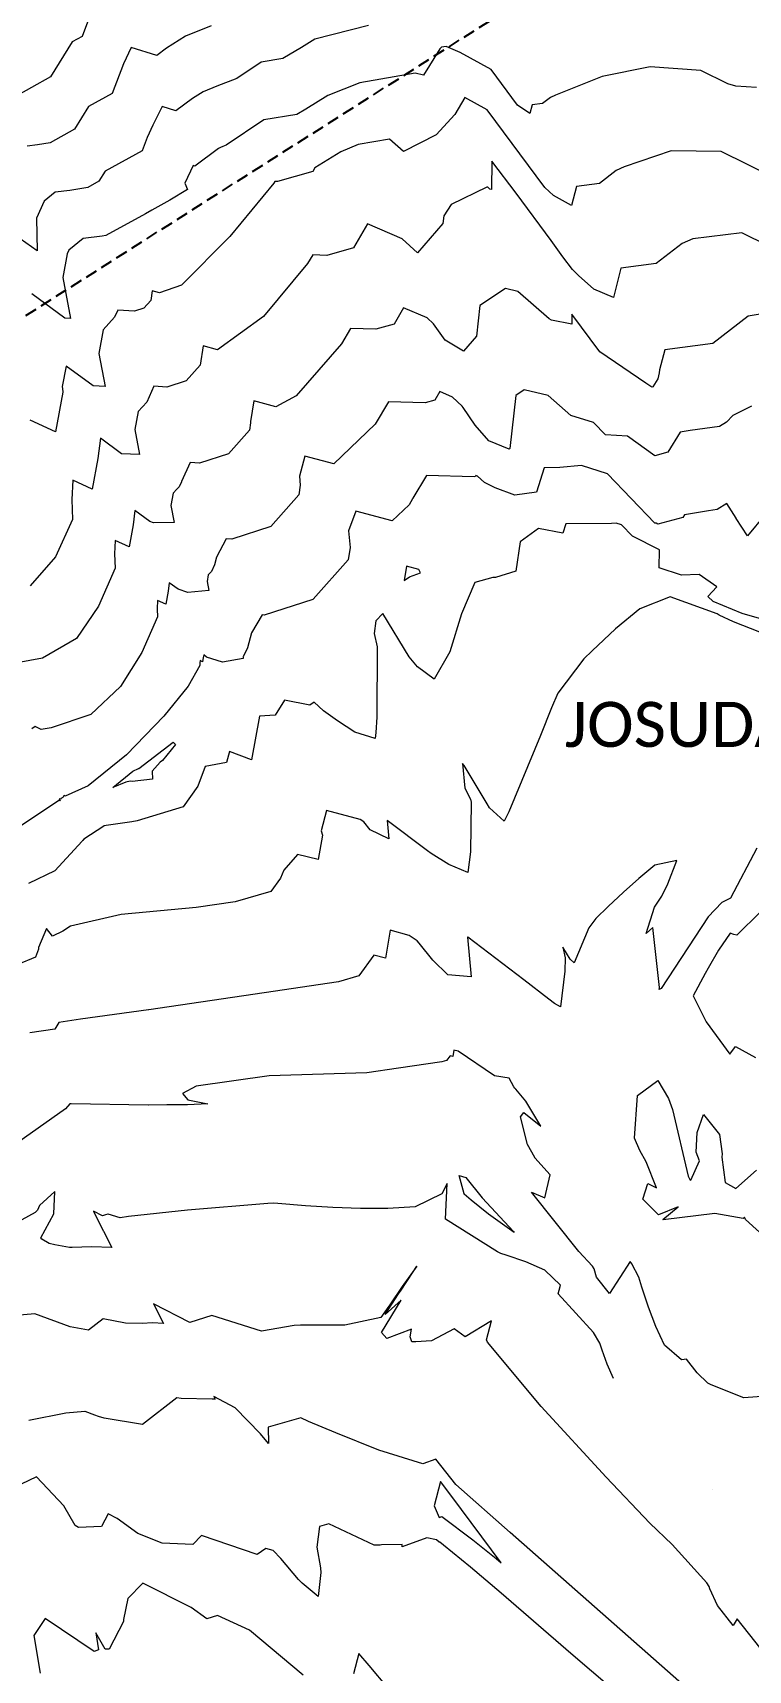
# Model space of a CAD drawing. Header units: metres. Extents: x 5688 to 19740, y -52 to 3406.
# Drawn here: x 6923.4 to 7113.7, y 1770.6 to 2206.3 of the extents above; entities that cross this region are included whole.
import ezdxf
from ezdxf.enums import TextEntityAlignment as Align

# ---------------------------------------------------------------- set-up
doc = ezdxf.new("R2010")
doc.units = ezdxf.units.M
doc.linetypes.add('HIDDEN', pattern=[9.525, 6.35, -3.175])
for name, color, linetype in [('Contours', 7, 'Continuous'), ('DORPNAAM', 7, 'Continuous'), ('LINES', 7, 'Continuous')]:
    doc.layers.add(name, color=color, linetype=linetype)
doc.styles.add('CALIBRII', font='calibri.ttf')

# ---------------------------------------------------------------- blocks, each defined once
blk = doc.blocks.new('CONTOURS-CG')
at = {"layer": 'Contours', "color": 253, "lineweight": 9, "true_color": 0xa1a3a5}
for points, elevation in [([(30756.4, 1035.45), (30751.72, 1023.07), (30749.07, 1021.63), (30743.31, 1012.34), (30733.2, 1006.69)], 1434.5), ([(30786.04, 1025.94), (30779.28, 1023.14), (30774.22, 1019.95), (30771.59, 1018.02), (30764.79, 1020.09), (30762.75, 1015.81), (30759.74, 1007.86), (30753.48, 1004.45), (30749.75, 998.44), (30743.22, 994.78), (30739.85, 994.22), (30737.1, 993.89)], 1435), ([(30827.91, 1025.95), (30813.67, 1022.31), (30810.08, 1020.09), (30805.11, 1017.17), (30799.37, 1016.21), (30799.37, 1016.21), (30792.89, 1011.86), (30787.61, 1009.88), (30783.91, 1008.35), (30781.14, 1006.6), (30776.66, 1003.31), (30773.04, 1004.41), (30770.53, 999.51), (30769.09, 996.16), (30767.76, 992.64), (30757.89, 987.26), (30756.2, 984.53), (30753.23, 982.87), (30748.45, 982.07), (30744.54, 981.61), (30741.61, 979.23), (30739.64, 974.74), (30739.76, 966.01), (30735.29, 969.21)], 1435.5), ([(30931.18, 1009.52), (30925.67, 1009.81), (30923.52, 1010.44), (30916.33, 1014.01), (30916.32, 1014.01), (30902.86, 1015.03), (30890.05, 1012.38), (30877.65, 1007.45), (30876.3, 1006.84), (30874.24, 1005.24), (30874.24, 1005.24), (30871.43, 1004.88), (30870.85, 1002.56), (30867.6, 1004.77), (30860.55, 1014.26), (30860.55, 1014.26), (30852.3, 1018.76), (30848.59, 1020.37), (30847.39, 1020.22), (30846.88, 1019.76), (30842.53, 1012.73), (30840.37, 1013.3), (30825.64, 1010.76), (30817.13, 1007.36), (30811.26, 1003.73), (30808.86, 1002.33), (30800.06, 1000.85), (30800.06, 1000.85), (30790.1, 994.16), (30789.18, 993.82), (30788.54, 993.56), (30788.06, 993.25), (30781.73, 988.59), (30781.28, 988.73), (30779.05, 984.08), (30779.76, 982.39), (30775.05, 979.55), (30770.27, 976.83), (30768.62, 975.9), (30758.05, 970.1), (30757.05, 969.93), (30751.99, 969.33), (30748.19, 966.25), (30747.74, 965.22), (30746.57, 958.91), (30748.64, 948.04), (30747.14, 948.1), (30738.35, 954.62)], 1436), ([(30935.9, 985.43), (30921.77, 992.44), (30921.77, 992.44), (30908.46, 992.63), (30895.94, 988.37), (30893.84, 987.44), (30889.34, 983.94), (30889.34, 983.94), (30883.22, 983.15), (30881.96, 978.11), (30877.14, 980.79), (30874.88, 982.91), (30859.52, 1003.59), (30859.52, 1003.59), (30853.56, 1006.84), (30850.93, 1002.3), (30845.93, 996.92), (30837.22, 992.48), (30833.52, 995.72), (30825.17, 994.29), (30820.6, 992.42), (30813.69, 988.15), (30813.08, 987.12), (30803.71, 984.47), (30803, 984.49), (30802.73, 984.05), (30791.08, 969.85), (30778.2, 956.92), (30772.29, 954.87), (30770.41, 955.37), (30770.02, 952.86), (30768.19, 950.8), (30765.67, 949.99), (30761.26, 950.28), (30760.39, 948.36), (30757.34, 945.04), (30757.34, 945.04), (30756.17, 938.7), (30757.84, 929.95), (30754.68, 930.08), (30747.5, 935.4), (30746.45, 929.99), (30746.64, 928.62), (30746.61, 928.43), (30744.66, 917.89), (30737.96, 920.98)], 1436.5), ([(30948.27, 960.43), (30927.22, 970.87), (30927.22, 970.87), (30914.23, 969.26), (30911.38, 968.03), (30904.45, 962.65), (30904.45, 962.65), (30895.01, 961.43), (30893.08, 953.65), (30887.91, 955.84), (30883.77, 959.52), (30882.16, 961.05), (30879.62, 964.48), (30876.49, 968.82), (30867.22, 981.38), (30860.72, 989.92), (30860.67, 982.33), (30860.24, 982.42), (30859.66, 982.94), (30859.66, 982.94), (30859.42, 983), (30849.96, 978.34), (30847.98, 975.35), (30847.74, 973.28), (30840.95, 965.47), (30836.87, 969.2), (30827.65, 973.18), (30823.9, 966.85), (30816.8, 964.83), (30813.09, 964.94), (30811.73, 962.66), (30799.96, 948.58), (30787.77, 939.7), (30783.94, 940.73), (30783.14, 935.6), (30779.43, 931.43), (30774.3, 929.77), (30770.86, 930), (30768.97, 925.82), (30766.66, 923.31), (30766.66, 923.3), (30765.77, 918.49), (30767.03, 911.86), (30762.21, 912.05), (30756.64, 916.18), (30755.96, 910.78), (30754.44, 902.6), (30749.24, 905), (30748.97, 899.92), (30749.2, 894.57), (30744.66, 884.63), (30737.95, 876.93)], 1437), ([(30932.67, 949.3), (30928.92, 948.63), (30919.55, 941.35), (30919.55, 941.35), (30906.8, 939.7), (30905.32, 934.4), (30905.27, 933.57), (30904.88, 931.97), (30903.55, 929.83), (30903.26, 929.75), (30901.74, 930.85), (30889.44, 939.2), (30882.05, 949.15), (30882.03, 946.53), (30876.64, 947.6), (30876.03, 947.91), (30867.69, 955.23), (30864.37, 956.03), (30857.54, 951.47), (30856.62, 943.35), (30853.16, 939.37), (30848.35, 942.27), (30845.21, 946.65), (30843.55, 948.17), (30837.28, 950.88), (30834.72, 946.57), (30829.89, 945.2), (30823.18, 945.4), (30820.72, 941.28), (30808.72, 927.45), (30803.25, 924.53), (30797.46, 926.09), (30796.52, 920.67), (30796.57, 920.32), (30796.26, 918.35), (30790.67, 912.05), (30782.93, 909.56), (30780.46, 909.72), (30778.18, 904.71), (30778.15, 904.61), (30777.55, 903.27), (30776.98, 902.65), (30775.98, 901.57), (30775.97, 901.56), (30775.37, 898.29), (30776.23, 893.77), (30770.72, 893.69), (30769.74, 894.03), (30765.79, 896.96), (30765.3, 893.12), (30764.22, 887.31), (30760.53, 889.02), (30760.34, 885.41), (30760.5, 881.61), (30756.09, 871.53), (30750.24, 862.95), (30741.18, 857.68), (30734.45, 856.42)], 1437.5), ([(30929.81, 924.73), (30924.86, 922.27), (30923.13, 920.49), (30921.32, 919.34), (30913.53, 918.24), (30910.84, 917.77), (30907.55, 912.47), (30904.06, 911.53), (30896.87, 916.73), (30890.96, 917.07), (30890.96, 917.07), (30887.82, 920.34), (30881.71, 922.27), (30875.72, 927.53), (30875.72, 927.53), (30869.31, 929.07), (30867.1, 927.59), (30865.49, 913.41), (30865.37, 913.27), (30859.92, 915.46), (30856.34, 919.7), (30853.13, 924.33), (30852.85, 924.75), (30850.23, 927.15), (30846.9, 928.58), (30845.54, 926.3), (30842.97, 925.57), (30833.27, 925.85), (30829.72, 919.9), (30818.73, 909.36), (30810.99, 911.45), (30809.53, 906.11), (30809.79, 903.73), (30809.39, 901.1), (30801.91, 892.67), (30791.56, 889.34), (30790.06, 889.44), (30787.45, 884.58), (30786.94, 882.54), (30786.12, 880.73), (30785.29, 879.82), (30784.97, 878.08), (30785.42, 875.68), (30779.9, 875.14), (30777.28, 876.01), (30774.93, 877.75), (30774.65, 875.47), (30774.01, 872.03), (30771.82, 873.04), (30771.71, 870.91), (30771.71, 870.9), (30771.72, 870.68), (30771.72, 870.67), (30771.8, 868.65), (30767.6, 859.14), (30761.94, 850.16), (30754.07, 842.68), (30743.48, 839.14), (30740.82, 838.7), (30739.27, 839.47), (30738.36, 838.87)], 1438), ([(30933.45, 895.92), (30928.71, 890.25), (30925.73, 894.87), (30925.72, 894.92), (30923.23, 898.81), (30920.69, 897.2), (30918.36, 896.88), (30911.95, 895.77), (30911.55, 895.11), (30904.86, 893.31), (30904.46, 893.59), (30904.14, 893.61), (30891.53, 906.75), (30884.61, 908.94), (30878.84, 908.38), (30874.68, 908.35), (30872.61, 901.82), (30872.61, 901.82), (30866.86, 901.02), (30861.64, 903.02), (30858.76, 904.43), (30856.91, 906.12), (30856.52, 906.29), (30856.36, 906.02), (30856.06, 905.94), (30843.37, 906.31), (30839.7, 900.2), (30839.66, 900.09), (30838.72, 898.51), (30834.2, 894.19), (30824.52, 896.8), (30822.6, 891.54), (30823.02, 887.14), (30822.51, 883.85), (30813.24, 873.36), (30813.15, 873.3), (30800.18, 869.12), (30799.66, 869.16), (30796.77, 864.43), (30795.73, 860.46), (30794.7, 858.18), (30794.6, 858.08), (30794.57, 857.87), (30794.62, 857.59), (30789.08, 856.64), (30784.81, 857.98), (30784.08, 858.53), (30783.99, 857.82), (30783.79, 856.74), (30783.11, 857.06), (30783.07, 856.39), (30783.1, 855.69), (30779.94, 850.24), (30773.5, 842.26), (30763.54, 832), (30753.35, 823.68), (30747.2, 820.98), (30746.94, 821.1), (30746.79, 821), (30746.59, 820.62), (30746.12, 820.31), (30746.05, 820.12), (30745.66, 820.22), (30745.93, 819.76), (30745.59, 819.81), (30723.02, 804.84)], 1438.5), ([(30933.77, 867.69), (30927.32, 869.6), (30919.64, 872.73), (30918.19, 874.08), (30920.62, 876.61), (30915.93, 879.95), (30911.2, 879.76), (30905.27, 881.74), (30905.35, 886.53), (30898.13, 890.15), (30895.26, 893.15), (30895.25, 893.16), (30893.81, 893.61), (30892.6, 893.5), (30880.45, 893.39), (30879.66, 890.91), (30879.66, 890.91), (30873.13, 892.14), (30868.23, 888.6), (30867.13, 880.81), (30867.13, 880.81), (30861.68, 879.13), (30860.98, 879.12), (30856.19, 877.8), (30852.71, 869.51), (30849.57, 859.38), (30845.39, 852.07), (30840.98, 855.39), (30838.72, 858.05), (30831.73, 869.54), (30829.92, 867.64), (30829.44, 864.23), (30830.22, 860.69), (30830.15, 841.95), (30829.87, 837.87), (30829.68, 836.29), (30824.33, 837.95), (30819.71, 840.98), (30815.92, 843.66), (30813.45, 845.97), (30812.3, 845.19), (30805.61, 846.51), (30805.6, 846.51), (30803.1, 842.47), (30798.89, 842.2), (30798.89, 842.2), (30796.76, 830.59), (30790.97, 832.84), (30790.16, 829.93), (30784.45, 828.85), (30782.53, 823.61), (30778.6, 818.13), (30766.42, 814.44), (30764.95, 814.12), (30757.5, 813.03), (30757.48, 813.02), (30752.23, 809.48), (30751.92, 809.21), (30751.88, 809.15), (30751.78, 809.02), (30744.49, 801.12), (30737.49, 797.69)], 1439), ([(30838.81, 879.28), (30841.73, 880.35), (30841.36, 881.27), (30838.05, 882.16), (30837.46, 878.38), (30838.81, 879.28)], 1439), ([(30932.06, 864.63), (30925.06, 867.35), (30921.23, 869.14), (30920.69, 869.49), (30908.2, 874.01), (30900.14, 870.81), (30893.62, 865.46), (30887.42, 859.66), (30885.22, 857.52), (30878.31, 848.4), (30876.65, 844.44), (30873.72, 837.07), (30865.23, 816.75), (30864.01, 814.35), (30860.16, 817.82), (30859.48, 818.93), (30853.34, 829.1), (30852.96, 829.63), (30853.53, 823.09), (30855.06, 820.13), (30855.24, 819.34), (30855.04, 806.14), (30854.36, 800.62), (30849.29, 802.81), (30844.62, 805.74), (30843.59, 806.39), (30832.92, 814.53), (30833.38, 809.64), (30828.37, 812.04), (30826.73, 814.09), (30825.75, 814.75), (30816.78, 817.12), (30815.37, 811.78), (30815.66, 810.56), (30814.55, 804.07), (30809, 805.44), (30805.39, 801.26), (30804.48, 799.14), (30801.96, 795.63), (30792.46, 792.84), (30782.04, 791.31), (30762.15, 789.52), (30748.69, 786.41), (30748.68, 786.41), (30746.62, 785.01), (30743.85, 783.68), (30742.24, 785.77), (30740.14, 780.69), (30740.14, 780.25), (30739.32, 778.12), (30734.6, 776.19)], 1439.5), ([(30764.57, 824.91), (30763.37, 824.72), (30759.93, 823.3), (30765.21, 827.59), (30766.77, 828.32), (30766.82, 828.35), (30775.96, 835.35), (30776.6, 834.7), (30773.15, 830.42), (30772.49, 830), (30770.4, 827.6), (30770.5, 825.46), (30765.03, 824.86), (30764.57, 824.91), (30764.57, 824.91)], 1438.5), ([(30940.45, 697.29), (30928.23, 708.34), (30927.91, 708.94), (30927.68, 708.73), (30927.68, 708.73), (30927.57, 708.63), (30920.02, 709.9), (30906.35, 708.29), (30906.27, 708.3), (30910.34, 711.68), (30905.04, 709.6), (30900.88, 713.77), (30902.22, 717.93), (30904.53, 716.75), (30901.81, 723.71), (30900.14, 726.72), (30898.72, 729.96), (30898.72, 729.96), (30899.52, 741.3), (30904.91, 745.29), (30907.69, 740.54), (30908.77, 737.63), (30912.94, 719.87), (30913.38, 718.94), (30913.7, 718.76), (30915.95, 723.93), (30915.12, 726.27), (30915.34, 731.5), (30917.01, 736.23), (30921.34, 730.93), (30922.03, 725.83), (30921.95, 724.94), (30922.78, 718.17), (30925.61, 716.57), (30931.12, 721.45)], 1440), ([(30931.25, 807.16), (30924.23, 793.87), (30921.91, 792.69), (30918.33, 788.83), (30905.8, 769.83), (30905.79, 769.83), (30905.27, 769.52), (30905.32, 770.03), (30903.56, 786.05), (30901.75, 784.46), (30904.04, 791.46), (30905.95, 794.34), (30907.59, 797.6), (30909.99, 803.87), (30904.14, 802.58), (30899.88, 799.09), (30895.75, 795.41), (30891.72, 791.6), (30888.41, 788.39), (30886.53, 785.9), (30882.64, 776.64), (30881.59, 777.58), (30879.63, 780.79), (30880.25, 777.99), (30880.2, 774.4), (30879.03, 764.96), (30877.39, 765.84), (30875.9, 766.97), (30869.28, 772.09), (30854.34, 783.43), (30854.29, 783.46), (30855.28, 772.87), (30849.03, 773.42), (30845.05, 777.35), (30841.42, 781.82), (30840.88, 782.51), (30838.76, 783.93), (30833.7, 785.27), (30832.44, 777.9), (30829.31, 778.68), (30825.33, 773.14), (30819.97, 771.57), (30800.15, 768.6), (30769.53, 764.15), (30769.41, 764.13), (30751.27, 761.62), (30745.56, 760.73), (30744.49, 758.99), (30744.49, 758.99), (30737.85, 758.03)], 1440), ([(30932.17, 790.22), (30925.91, 783.96), (30925.11, 784.2), (30924.15, 784.5), (30924.15, 784.5), (30921.06, 779.95), (30918.29, 775.19), (30917.47, 773.77), (30914.33, 767.83), (30917.76, 760.92), (30924.03, 752.29), (30925.6, 754.36), (30930.85, 751.41)], 1440.5), ([(30937.22, 661.62), (30927.79, 660.88), (30919.09, 664.38), (30918.18, 664.84), (30915.4, 667.57), (30912.55, 671.14), (30911.91, 671.08), (30911.16, 671.01), (30911.15, 671.01), (30906.69, 674.9), (30904.38, 679.89), (30902.4, 685.06), (30900.64, 690.34), (30899.81, 692.97), (30897.97, 696.53), (30897.5, 697.13), (30892, 688.62), (30888.6, 692.99), (30887.93, 695.26), (30887.53, 695.91), (30883.9, 699.83), (30871.3, 715.59), (30874.81, 714.06), (30876.26, 720.2), (30872.21, 724.76), (30872.17, 724.79), (30870.21, 728.27), (30868.35, 735.61), (30869.21, 736.8), (30873.74, 733.18), (30869.76, 739.83), (30867.12, 743.02), (30866.84, 743.26), (30866.61, 743.6), (30865.32, 745.94), (30861.49, 746.6), (30851.77, 753.12), (30850.61, 753.42), (30850.32, 751.74), (30849.61, 751.92), (30848.7, 750.65), (30847.47, 750.29), (30835.95, 748.6), (30827.5, 747.39), (30801.52, 746.6), (30801.52, 746.6), (30782.11, 743.83), (30778.45, 741.83), (30779.9, 740.19), (30785.17, 739.15), (30779.74, 738.88), (30774.24, 738.83), (30769.37, 738.8), (30769.3, 738.8), (30748.8, 739.11), (30748.52, 739.08), (30747.29, 737.79), (30732.8, 727.5)], 1440.5), ([(30858.15, 714.07), (30858.15, 714.07), (30866.5, 705.11), (30866.7, 704.85), (30859.81, 709.77), (30855.24, 713.46), (30853.39, 715.12), (30853.36, 715.16), (30852.07, 720.07), (30853.8, 719.51), (30858.15, 714.07)], 1441), ([(30893.13, 666), (30891.43, 669.88), (30890.06, 673.59), (30889.49, 675.42), (30887.74, 678.28), (30878.38, 688.6), (30878.63, 689.57), (30878.98, 690.87), (30878.98, 690.87), (30874.88, 694.89), (30869.8, 697.04), (30864.53, 698.85), (30863.09, 699.32), (30862.26, 699.76), (30848.39, 708.42), (30848.87, 717.94), (30847.48, 715.17), (30840.37, 711.7), (30833.09, 711.31), (30825.79, 711.31), (30818.47, 711.57), (30811.14, 712.02), (30803.8, 712.58), (30802.76, 712.67), (30801.16, 712.58), (30779.75, 710.86), (30764.06, 709.11), (30761.9, 708.75), (30758.63, 709.78), (30758.62, 709.78), (30757.98, 709.57), (30757.16, 709.31), (30757.15, 709.31), (30754.76, 710.55), (30757.32, 705.35), (30757.45, 705.26), (30759.67, 700.89), (30754.25, 701.09), (30749.13, 700.89), (30748.42, 700.91), (30744.53, 701.62), (30743, 701.97), (30740.99, 703.08), (30740.76, 703.48), (30744.18, 709.81), (30744.5, 715.75), (30740.39, 712.07), (30739.84, 710.85), (30739.25, 710.23), (30724.01, 701.9)], 1441), ([(30935.4, 590.21), (30926.01, 602.08), (30924.9, 600.37), (30920.74, 605.65), (30918.74, 610.1), (30918.55, 610.73), (30917.96, 611.69), (30908.7, 621.9), (30902.81, 627.58), (30891.17, 639.79), (30873.86, 658.6), (30859.58, 675.72), (30859.32, 676.36), (30860.65, 681.41), (30853.62, 677.09), (30850.74, 679.28), (30844.67, 676.06), (30840.53, 675.77), (30839.42, 675.79), (30839.42, 675.79), (30839.01, 677.13), (30839.34, 679.13), (30832.79, 676.65), (30831.4, 678.3), (30836.66, 686.9), (30832.39, 683.08), (30835.89, 688.59), (30836.4, 689.27), (30839.84, 694.44), (30840.75, 695.96), (30836.86, 690.49), (30833.58, 685.68), (30833.32, 685.26), (30831.24, 682.27), (30821.59, 680.23), (30811.75, 680.22), (30809.86, 680.27), (30808.11, 680.1), (30799.44, 678.66), (30786.28, 682.78), (30786.28, 682.78), (30780.38, 680.93), (30780.38, 680.93), (30770.76, 685.88), (30773.39, 680.7), (30770.49, 680.81), (30767.75, 680.71), (30763.26, 680.79), (30757.31, 681.89), (30753.46, 678.9), (30748.54, 679.78), (30739.14, 683.24), (30739.13, 683.24), (30725.94, 682.13)], 1441.5), ([(30914.2, 582.25), (30865.63, 625.04), (30851.18, 637.84), (30845.88, 644.58), (30842.38, 643.34), (30830.64, 646.94), (30819.28, 651.56), (30811.94, 654.63), (30809.97, 655.56), (30801.21, 653.05), (30801.34, 648.74), (30799.16, 651.34), (30792.5, 658.26), (30786.77, 661.21), (30787.12, 660.52), (30786.74, 660.53), (30786.37, 660.52), (30778.1, 660.68), (30776.9, 660.9), (30767.79, 653.83), (30757.63, 655.49), (30756.14, 655.9), (30755.09, 656.28), (30752.53, 657.23), (30752.5, 657.23), (30747.41, 656.8), (30737.55, 654.89)], 1442), ([(30897.66, 579.28), (30881.74, 592.91), (30863.25, 608.9), (30855.08, 615.82), (30847.92, 621.74), (30846.93, 622.5), (30846.69, 622.52), (30846.04, 623.13), (30843.46, 623.66), (30836.89, 621.26), (30836.91, 621.92), (30831.41, 621.83), (30831.02, 621.71), (30829.62, 621.66), (30829.41, 621.74), (30817.37, 627.42), (30814.86, 626.7), (30814.14, 621.17), (30815.16, 615.7), (30815.19, 615.54), (30815.23, 614.43), (30814.58, 608.08), (30810.3, 611.55), (30809.27, 612.58), (30804.6, 618.15), (30802.54, 620.29), (30800.65, 620.82), (30798.28, 619.21), (30798.28, 619.21), (30783.51, 624.3), (30783.51, 624.3), (30781.17, 621.88), (30773.05, 622.19), (30766.56, 624.78), (30761.07, 628.79), (30758.63, 630.03), (30756.91, 626.67), (30750.75, 626.39), (30749.87, 626.91), (30746.87, 632.2), (30739.65, 639.91), (30735.52, 637.91)], 1442.5), ([(30863.21, 616.98), (30850.07, 634.62), (30847.04, 638.68), (30845.37, 632.21), (30846.69, 629.08), (30847.44, 629.36), (30855.67, 623.16), (30861.85, 618.16), (30863.2, 616.98), (30863.21, 616.98)], 1442), ([(30833.16, 583.66), (30828.12, 589.7), (30825.33, 592.91), (30823.93, 587.48)], 1443), ([(30810.52, 587.12), (30796.23, 599.11), (30787.78, 602.96), (30784.88, 602.1), (30784.88, 602.1), (30780.72, 605.14), (30767.93, 611.63), (30763.92, 607.51), (30762.78, 601.91), (30762.71, 601.41), (30758.93, 594.03), (30757.86, 594.07), (30755.43, 598.35), (30756.1, 593.87), (30754.96, 593.42), (30741.94, 602.16), (30738.92, 597.7), (30740.6, 587.63)], 1443)]:
    blk.add_lwpolyline(points, dxfattribs=dict(at, elevation=elevation))
at = {"layer": 'Contours', "color": 253, "lineweight": 0, "true_color": 0xa1a3a5, "elevation": 1441}
blk.add_lwpolyline([(30919.42, 636.42), (30919.42, 636.42)], dxfattribs=at)

msp = doc.modelspace()

# ---------------------------------------------------------------- linework, layer by layer
at = {"layer": 'LINES', "color": 251, "linetype": 'HIDDEN', "ltscale": 0.5, "true_color": 0x636466}
msp.add_lwpolyline([(6660.304, 1965.033), (7235.706, 2330.612)], dxfattribs=at)

# ---------------------------------------------------------------- block references
at = {"layer": 'Contours', "color": 215, "linetype": 'Continuous', "true_color": 0xa953a0}
msp.add_blockref('CONTOURS-CG', (-23815.222, 1182.208), dxfattribs=at)

# ---------------------------------------------------------------- texts
at = {"layer": 'DORPNAAM', "color": 251, "linetype": 'Continuous', "true_color": 0x636466, "style": 'CALIBRII'}
msp.add_text('JOSUDAN 801-JR', height=12, dxfattribs=at).set_placement((7128.825, 2022.257), align=Align.MIDDLE_CENTER)

doc.saveas('drawing.dxf')
